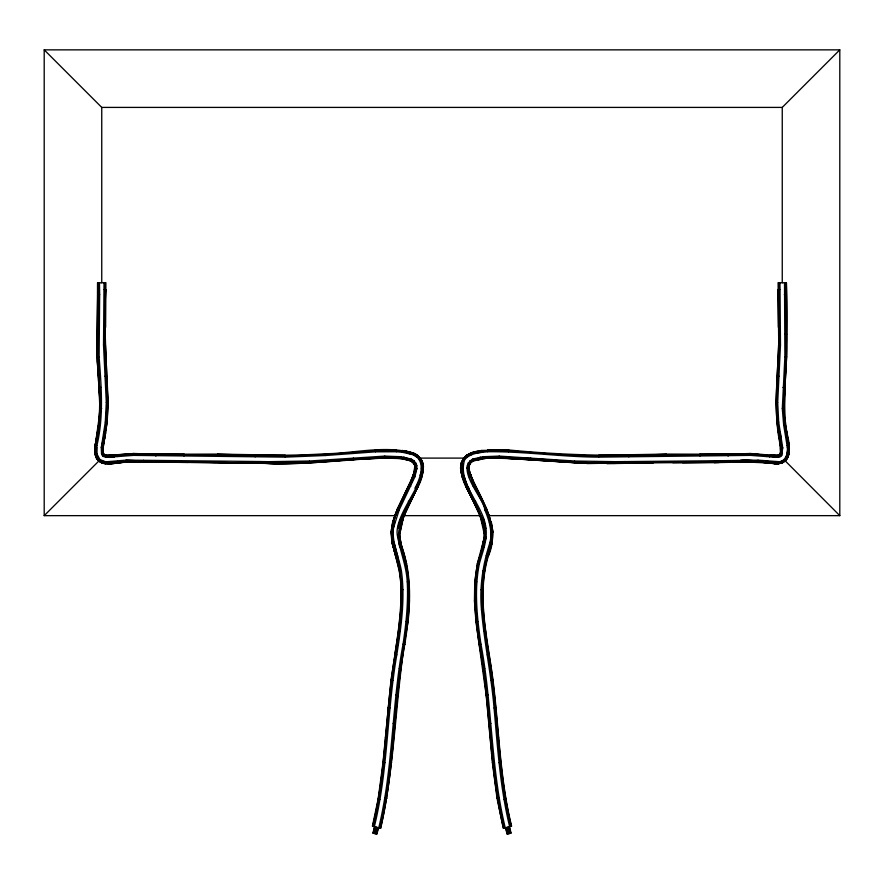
<?xml version="1.0" encoding="UTF-8"?>
<svg xmlns="http://www.w3.org/2000/svg" width="884" height="884" viewBox="0 0 884 884"><rect width="100%" height="100%" fill="white"/><g stroke="black" fill="none" stroke-linecap="round" stroke-linejoin="round"><path stroke-width="1.33" d="M97.715 294.648L97.726 282.88L97.284 356.926L99.107 356.882C101.329 386.407 103.848 416.375 96.931 445.514L96.013 454.21L96.654 458.641L100.489 462.288L104.135 463.559L111.561 463.791L126.092 461.89L259.067 463.039C301.057 465.448 342.937 459.857 384.805 457.835C394.142 459.36 409.922 455.26 415.038 465.669C412.994 489.515 392.441 508.002 391.303 532.334C392.319 551.837 401.679 569.97 401.038 589.761C401.214 611.529 398.209 633.11 394.817 654.558L396.794 654.867C386.849 711.83 388.175 770.34 374.341 826.684M509.659 826.684C500.156 787.799 497.637 747.742 494.068 708.007C491.294 675.033 484.244 642.613 481.471 609.651C479.349 586.711 482.962 563.87 490.123 542.08C492.377 530.986 489.084 519.991 484.775 509.836C484.067 498.554 455.149 469.238 472.785 459.072C523.35 453.127 574.147 465.934 624.922 462.531L740.593 461.304L757.908 461.89L777.832 463.835L782.451 462.785L785.799 460.586L788.086 457.183L789.301 450.917L784.572 415.535L784.219 399.435L786.638 356.926L786.274 282.88C788.285 327.146 784.594 371.357 784.572 415.535C783.666 430.331 794.838 447.061 785.799 460.586L782.097 461.912L758.041 460.155L719.245 460.73L719.233 462.465L714.261 462.652L682.559 462.708M775.456 461.956L775.456 463.702L777.832 463.835C783.655 463.26 788.174 459.061 789.125 453.26M483.073 457.713L519.936 458.951L587.628 463.448L757.908 461.89L775.456 463.702L778.406 463.559L778.207 461.824C786.517 461.57 788.318 452.133 787.069 445.514L783.666 425.049L782.307 408.629L784.893 356.882L784.528 282.825M103.748 327.301L105.616 327.334L105.892 282.626L97.527 282.88L97.317 361.854C100.002 389.667 101.815 417.878 95.207 445.315L94.875 447.017L96.776 447.16L97.328 457.912L98.787 460.873L101.627 462.597L105.594 463.559L111.561 463.791L126.092 461.89L226.37 462.652M133.517 455.37L133.539 453.492L155.915 454.254L217.552 454.1L285.3 455.26L285.322 457.127L133.517 455.37L107.075 457.359L102.909 456.111L101.527 453.393L101.306 447.636L105.306 422.066L106.301 402.507L103.527 345.058L104.025 282.681M769.688 456.973C770.163 451.658 785.467 460.266 780.826 447.779L782.694 447.636L781.832 455.183L780.086 456.73L776.926 457.359L750.483 455.37L598.678 457.127L598.7 455.26L666.448 454.1L728.084 454.254L750.461 453.492L776.815 455.625L779.942 454.807L781.489 453.172L782.694 447.636L778.694 422.066L777.699 402.507L780.473 345.058L779.975 282.681M392.573 526.013C396.441 505.593 412.043 488.985 415.889 468.387C417.005 461.271 408.894 458.995 403.756 457.094L403.48 458.807C358.462 455.934 313.665 465.735 268.592 463.404L268.603 461.669L309.4 461.028L384.783 456.1L401.038 456.719L411.215 459.072L414.242 460.884L416.751 465.36L416.894 468.465L414.894 476.796L399.225 509.836L392.043 532.367L392.164 542.411L399.712 571.395L401.314 589.761L400.795 609.529L398.562 631.066L390.993 680.194L383.004 762.505L378.131 799.158L372.396 826.175L380.706 828.319C395.877 760.384 395.479 690.227 408.043 621.806C410.695 596.722 410.519 570.81 401.811 546.82C397.734 536.146 399.601 524.566 404.154 514.377M105.914 289.643C101.837 344.185 113.185 399.435 101.527 453.393L103.362 452.984L103.174 447.779L107.163 422.276L108.18 402.496L105.406 345.058L103.527 345.058M155.882 456.122L155.915 454.254M490.222 518.985L486.609 509.018L470.995 476.111L469.106 476.796L468.111 468.387L469.968 463.592L473.481 460.663L472.785 459.072L482.962 456.719C483.747 461.558 471.349 457.945 469.614 463.746L469.095 468.255L467.106 468.465C466.31 465.194 473.216 463.271 469.758 460.884L483.161 458.453L499.195 457.835L499.217 456.1L574.6 461.028L615.397 461.669L719.245 460.73M700.006 455.978L700.029 454.1M96.654 458.641L95.163 454.84L95.041 447.028L99.428 415.491L99.781 399.17L97.317 361.854L97.118 334.03L97.715 294.825L99.66 294.648L99.472 282.825M99.107 356.882L99.66 294.648M469.968 463.592C467.117 469.15 471.437 476.211 473.283 481.681C485.15 504.466 499.979 530.301 488.233 556.334C476.321 597.02 487.88 639.375 493.007 680.194C499.117 728.858 499.825 778.351 511.604 826.175L503.294 828.319L497.018 798.274L492.377 762.583L486.178 695.277L475.957 621.806L474.454 601.021L474.741 581.749L477.36 563.517L484.509 537.03L484.244 528.455L482.056 517.913L462.851 475.592L461.57 469.017L461.967 463.448L463.702 459.437L466.664 456.232L471.857 453.448L487.603 450.741L508.609 450.829L558.467 454.498L598.689 456.122L750.472 454.365L766.428 455.525L776.926 457.359L776.804 455.492M505.239 827.822C490.631 767.533 492.366 704.924 480.929 644.104C477.084 617.629 474.012 590.457 479.316 563.959C482.377 552.246 487.559 540.533 485.957 528.179C483.504 504.521 457.404 484.277 464.542 459.989C469.912 453.028 479.592 452.597 487.659 451.746C524.742 451.293 561.583 456.984 598.678 457.127M785.533 282.858L785.898 356.904L783.312 408.607L784.66 424.917L788.064 445.403C793.047 475.415 755.091 457.094 740.549 460.299L740.637 462.1L757.908 461.89L758.041 460.155M217.519 455.967L217.552 454.1M409.248 485.471L413.944 476.454L416.894 468.465L415.16 468.343L414.386 463.746L412.85 462.255L410.309 460.774L400.839 458.453C353.534 456.719 306.428 465.868 259.067 463.039L259.089 461.525L268.603 461.669M255.133 456.884L255.178 455.017M778.97 282.648L779.467 345.058L776.693 402.507L777.699 422.176L781.688 447.713L781.489 453.172L780.428 455.359L778.351 456.188L769.809 455.967M396.794 654.867C401.082 627.22 405.281 599.065 401.424 571.108C398.662 555.064 389.811 539.196 394.584 522.643L392.64 522.124L397.391 509.018L410.717 481.681L414.231 472.166L414.751 465.415L412.85 462.255L410.519 460.663L403.601 458.078L384.794 457.105L309.444 462.034L259.078 462.531C207.983 463.746 156.612 458.929 105.671 462.818C96.842 462.52 94.533 452.575 95.936 445.403L99.34 424.917L100.688 408.607L98.102 356.904L98.467 282.858M788.064 445.403C780.053 408.552 787.964 371.269 786.672 334.152L786.473 282.88L778.108 282.626L778.727 345.058L775.953 402.496L776.97 422.265L780.826 447.779C772.892 413.955 777.566 379.324 778.594 345.058L780.473 345.058M378.761 827.822C393.369 767.533 391.634 704.924 403.071 644.104C406.132 623.518 408.364 602.733 407.248 581.893C406.474 566.478 400.507 552.235 397.756 537.207C389.888 509.991 454.663 457.89 402.585 450.553C447.68 458.1 401.226 505.504 398.043 528.179L400.021 528.499C398.629 546.699 407.668 563.694 408.253 581.816C409.369 602.733 407.137 623.596 404.065 644.248C392.629 705.112 394.363 767.743 379.733 828.065M397.756 537.207L399.756 537.008L401.811 546.82L399.877 547.384C391.833 517.328 420.685 494.996 423.458 466.653C423.182 460.067 418.508 454.862 412.441 452.641L411.8 454.398C426.983 459.326 420.563 478.321 414.916 488.2L416.729 489.073C423.425 478.366 428.386 458.034 412.397 452.763C384.021 445.171 354.208 453.348 325.489 453.757C289.532 456.078 253.531 455.337 217.552 454.232M787.224 447.16L788.959 447.028L787.987 454.21L785.799 457.415L786.672 457.912L788.705 454.354L788.627 442.265M510.632 826.429C498.83 778.561 498.123 729.035 492.001 680.326C487.183 644.237 478.598 607.827 483.57 571.274C488.808 551.086 497.294 529.273 485.692 509.427C480.167 495.007 468.454 481.824 468.962 465.669L467.249 465.36C470.111 460.708 475.194 458.873 480.399 458.078M508.565 451.834L508.643 449.956C561.097 455.039 613.805 456.542 666.448 454.232L666.481 455.967M483.161 458.453L499.195 457.835L574.523 462.763L574.6 461.028M143.805 462.255L143.451 460.299L259.089 461.525M285.322 457.127L325.61 455.503L375.435 451.834L396.341 451.746L396.452 449.879M107.075 457.359L107.196 455.492L133.539 453.492M95.77 447.083C94.4 449.459 95.704 463.57 99.925 459.558L96.997 454.022L95.295 454.354L94.754 447.856L98.61 424.817L99.947 408.585L97.362 356.926M485.957 528.179L484.244 528.455C482.918 505.659 434.387 456 481.415 450.553L471.559 452.641L472.2 454.398L466.664 456.232L463.083 459.039C454.796 478.962 474.642 497.139 479.879 515.184L482.288 522.079M558.39 455.503L558.522 453.636M530.566 457.857L530.433 459.592L528.908 459.636M422.033 463.448L421.436 468.94L423.171 469.061L421.856 475.802L417.69 486.708M104.135 463.559L105.594 463.559L105.793 461.824L99.925 459.558L101.903 461.912L105.594 463.559L108.555 463.702L128.478 461.945L215.475 462.442M103.362 452.984L103.914 456.73L104.655 455.006L103.229 453.017L103.052 447.768L107.03 422.265L108.047 402.496L106.489 376.208M401.038 456.719L400.839 458.453L384.794 457.105M396.441 450.011L375.357 450.089L402.496 451.282L411.8 454.398L402.364 452.276L402.596 450.431M414.231 472.166L410.717 481.681L394.706 515.648L44.2 515.648L98.754 461.094L95.163 454.84L95.041 447.028M483.67 543.328L484.001 540.809M714.261 462.652L745.919 461.978L766.174 462.873L766.406 461.139L775.456 462.962M766.284 456.52L766.538 454.674M420.408 458.1L463.592 458.1L461.227 463.249L462.94 463.691L461.57 469.017L462.144 475.802L460.531 468.166L461.382 462.1M484.509 537.03L482.454 546.898L484.244 537.008L483.979 528.499L481.117 518.256L483.007 517.56C488.554 533.229 482.078 548.599 477.625 563.572C472.266 590.291 475.327 617.673 479.205 644.359C490.642 705.244 488.907 767.909 503.56 828.253M395.082 654.602C385.126 711.498 386.463 769.964 372.661 826.242M397.689 555.738L395.767 556.334L391.899 542.456L391.037 532.323L392.64 522.124M398.308 509.427C390.728 524.079 390.971 540.864 396.021 556.257L391.899 542.456L393.877 542.08C405.082 578.777 402.861 617.408 395.8 654.712C385.855 711.642 387.181 770.119 373.368 826.429M468.84 468.343C475.592 497.99 504.808 524.157 486.31 555.738L488.233 556.334L492.101 542.456L492.963 532.323L491.36 522.124L489.416 522.643M788.23 447.083L787.003 454.022L788.705 454.354M417.823 486.764L402.883 518.256L399.877 533.328L403.9 515.648L417.823 486.764L423.027 472.166M468.177 488.642L463.813 475.305L461.89 475.879L467.514 488.962L462.851 475.592L462.564 468.94L460.829 469.061L461.967 463.448M99.34 424.917L95.207 445.315L96.931 445.514M380.44 828.253C395.093 767.909 393.358 705.244 404.795 644.359C410.253 610.413 412.541 574.777 400.154 542.002M485.239 537.107L478.343 563.738L475.747 581.816L475.459 600.987L476.962 621.706L487.172 695.167L493.371 762.472L498.012 798.108L504.267 828.065M114.091 455.116L114.312 456.973C95.704 460.144 104.544 444.188 105.605 432.751L102.312 447.713L102.168 455.183L103.804 454.266L105.472 457.172L105.804 455.326L104.655 455.006L114.191 455.967L133.528 454.365L285.311 456.122L325.533 454.498L375.391 450.829L396.397 450.741M488.83 552.445C478.399 585.683 483.636 620.922 488.918 654.602C498.874 711.498 497.537 769.964 511.339 826.242M104.754 432.596L101.306 447.636L103.174 447.779L102.909 456.111L104.146 454.707L105.649 456.188M391.303 532.334L393.612 522.389M480.233 555.959L482.134 548.191M374.573 826.739L372.926 833.126L376.882 834.142L378.529 827.755M373.181 833.192L374.717 826.772M373.49 833.269L375.136 826.883M374.12 833.435L375.777 827.048M374.938 833.645L376.584 827.258M375.91 833.888L377.556 827.512M376.617 834.076L378.264 827.689M393.778 518.985L397.391 509.018L413.005 476.111L414.894 476.796M400.021 528.499L404.121 515.184M401.966 522.079L403.9 515.648L480.1 515.648L484.244 528.455M399.756 528.455C404.496 509.858 415.767 493.88 422.11 475.879L420.187 475.305L422.43 469.017L422.751 463.271L421.06 463.691M487.272 556.036L491.836 542.411L487.979 556.257L492.101 542.456L490.123 542.08M477.625 563.572L486.244 537.207L484.244 537.008L482.189 546.82L484.123 547.384M413.259 476.2L416.751 465.36L414.751 465.415M399.038 528.345L402.629 518.168L409.9 502.079M392.905 522.19L397.634 509.129M105.594 463.559L101.583 462.663L102.279 460.984L105.671 462.818M410.309 460.774L411.215 459.072L414.386 463.746L415.9 462.907L414.905 468.2M415.823 488.642L421.856 475.802M417.867 455.558L416.718 457.028L412.143 453.448L402.496 451.282M412.85 462.255L414.242 460.884L415.038 465.669M464.542 459.989L463.083 459.039L466.133 455.558L471.603 452.763L481.504 451.282M463.083 459.039L466.211 455.658L471.603 452.763M44.2 515.648L44.2 49.858L101.748 107.406L782.252 107.406L839.8 49.858L839.8 515.648L489.294 515.648L473.283 481.681L469.769 472.166L474.089 485.791M778.406 463.559L782.451 462.785L785.213 460.873L784.075 459.558M480.244 457.094L480.52 458.807L473.481 460.663L468.973 463.393L468.111 468.387L470.056 476.454M419.458 459.989L420.917 459.039M96.688 458.266L98.201 457.415M481.117 518.256L473.857 502.2L475.658 501.294M469.084 488.2L467.271 489.073L461.89 475.879M473.183 486.222L474.995 485.36M484.775 509.836L486.609 509.018M466.133 455.558L471.857 453.448L481.636 452.276L481.404 450.431L508.643 450.089M779.345 455.006L782.473 453.393C777.323 452.597 782.915 435.923 779.246 432.596M473.316 460.94L486.034 458.31L501.946 458.022M473.481 460.663L468.1 462.907L469.614 463.746M507.416 827.258L509.129 833.623M404.684 563.959L406.64 563.517M778.395 432.751L780.24 432.42L781.688 447.713L779.854 454.707L781.091 456.111L778.218 455.459L778.528 457.172M503.891 799.501L505.869 799.158M778.196 455.326L781.832 455.183L780.196 454.266L780.948 447.768L778.528 432.729M497.018 798.274L498.996 797.943M399.435 571.44L401.424 571.108M487.206 654.867L489.183 654.558M482.73 668.868L484.719 668.569M478.94 644.403L480.929 644.104M783.666 425.049L785.39 424.817L788.871 445.304L787.069 445.514M491.007 680.448L493.007 680.194M107.185 455.625L133.539 453.625L183.971 454.232M483.714 631.298L485.703 631.032M105.793 461.824L125.959 460.155L143.451 460.299M776.837 422.276L778.694 422.066M486.178 695.277L488.178 695.056M475.957 621.806L477.957 621.596M498.996 762.704L500.996 762.505M492.377 762.583L494.377 762.373M494.068 708.007L496.079 707.819M491.504 753.709L493.504 753.522M488.874 723.587L490.885 723.421M496.642 737.355L498.653 737.179M104.754 376.352L106.621 376.197M99.328 387.557L101.063 387.424M407.248 581.893L409.259 581.749M481.471 609.651L483.482 609.507M778.329 462.818L782.451 462.785M107.141 456.354L114.191 455.967M482.962 456.719L499.217 456.1M114.102 455.238L107.196 455.492L103.693 454.332M474.454 601.021L476.465 600.965M499.195 457.835L587.628 463.448L652.248 462.785M782.307 408.629L784.053 408.585M117.473 454.796L133.528 454.365M401.038 589.761L403.049 589.716M606.988 463.68L653.619 462.763M780.252 327.301L778.384 327.334L777.953 289.643L779.821 289.665M740.637 462.1L672.757 462.675M784.937 334.174L786.672 334.152M104.179 289.665L106.047 289.643M108.544 462.962L117.826 462.873L117.594 461.139M106.301 402.507L108.18 402.496M740.593 461.304L757.964 461.161M44.2 49.858L839.8 49.858M784.34 294.648L786.086 294.648M508.643 449.956L487.548 449.879L487.659 451.746M700.029 454.232L750.461 453.625L776.859 456.354M402.463 458.807L410.519 460.663M126.092 461.89L125.959 460.155L164.767 462.277L188.292 462.42M775.821 402.496L777.699 402.507M164.755 461.735L259.067 463.039M99.063 334.174L97.118 334.03M574.523 462.763L615.408 463.404L615.397 461.669M229.089 462.708L279.101 463.68M117.727 462.144L108.544 461.956L108.544 463.702M480.951 589.716L482.962 589.761M784.893 356.882L786.638 356.926M99.947 408.585L101.693 408.629M407.535 600.965L409.546 601.021M391.037 532.323L393.048 532.4M487.559 450.011L508.609 450.829M126.036 461.161L143.374 462.034M769.898 455.238L776.815 455.625M400.518 609.507L402.529 609.651M474.741 581.749L476.752 581.893M782.937 387.424L784.672 387.557M777.379 376.197L779.246 376.352M385.347 737.179L387.358 737.355M393.115 723.421L395.126 723.587M396.341 451.746L402.364 452.276M766.174 462.873L775.456 463.702L766.273 462.144M259.078 462.531L268.592 463.404M390.485 753.522L392.496 753.709M387.921 707.819L389.932 708.007M389.623 762.373L391.623 762.583M383.004 762.505L385.004 762.704M406.043 621.596L408.043 621.806M395.822 695.056L397.822 695.277M107.163 422.276L105.306 422.066M766.428 455.525L750.461 453.625L750.483 455.37M398.297 631.032L400.286 631.298M390.993 680.194L392.993 680.448M98.61 424.817L100.334 425.049M403.071 644.104L405.06 644.403M399.281 668.569L401.27 668.868M482.576 571.108L484.565 571.44M385.004 797.943L386.982 798.274M378.131 799.158L380.109 799.501M103.76 432.42L105.472 432.729M477.36 563.517L479.316 563.959M403.601 458.078L410.817 459.989L413.104 462.199M100.489 462.288L101.627 462.597L99.273 460.321M778.351 456.188L780.086 456.73L779.401 455.127M400.993 517.56L402.883 518.256M397.391 509.018L399.225 509.836M409.005 485.36L410.817 486.222M408.342 501.294L410.143 502.2M98.754 461.094L101.627 462.597M786.672 457.912L787.312 458.266L784.727 460.321L781.721 460.984L782.373 462.597M412.397 452.763L417.336 456.232M839.8 515.648L785.213 460.873M466.211 455.658L467.282 457.028M417.789 455.658L420.298 459.437M460.973 472.166L466.177 486.764L473.857 502.2M466.177 486.764L480.1 515.648L484.123 533.328M489.128 517.549L491.095 522.19L492.963 532.323L490.952 532.4L490.388 522.389L486.366 509.129M474.763 501.747L481.371 518.168L483.979 528.499M460.531 468.166L460.829 469.061M401.69 549.638L404.673 558.5M392.164 542.411L394.651 549.837M398.761 537.107L405.657 563.738M482.056 517.913L484.962 528.345M392.894 542.268L396.728 556.036M509.427 826.739L511.074 833.126L507.118 834.142L505.471 827.755M509.173 826.805L510.819 833.192M508.455 826.993L510.101 833.369M506.444 827.512L508.09 833.888M505.736 827.689L507.383 834.076M491.824 528.599L492.697 532.334M401.546 546.898L399.491 537.03L400.839 547.097M391.502 533.582L392.098 537.306M117.462 454.674L117.716 456.52M491.095 522.19L491.957 532.367M353.434 457.857L353.567 459.592M325.478 453.636L325.61 455.503M107.307 402.507L104.533 345.058L105.03 282.648M375.357 449.956L375.435 451.834M309.4 461.028L309.477 462.763M628.867 456.884L628.822 455.017M624.911 461.525L624.944 463.327M728.084 454.254L728.118 456.122M384.783 456.1L384.805 457.835M183.971 454.1L183.994 455.978M164.755 460.73L164.767 462.277M782.252 107.406L782.252 282.747M101.748 107.406L101.748 282.747"/></g></svg>
